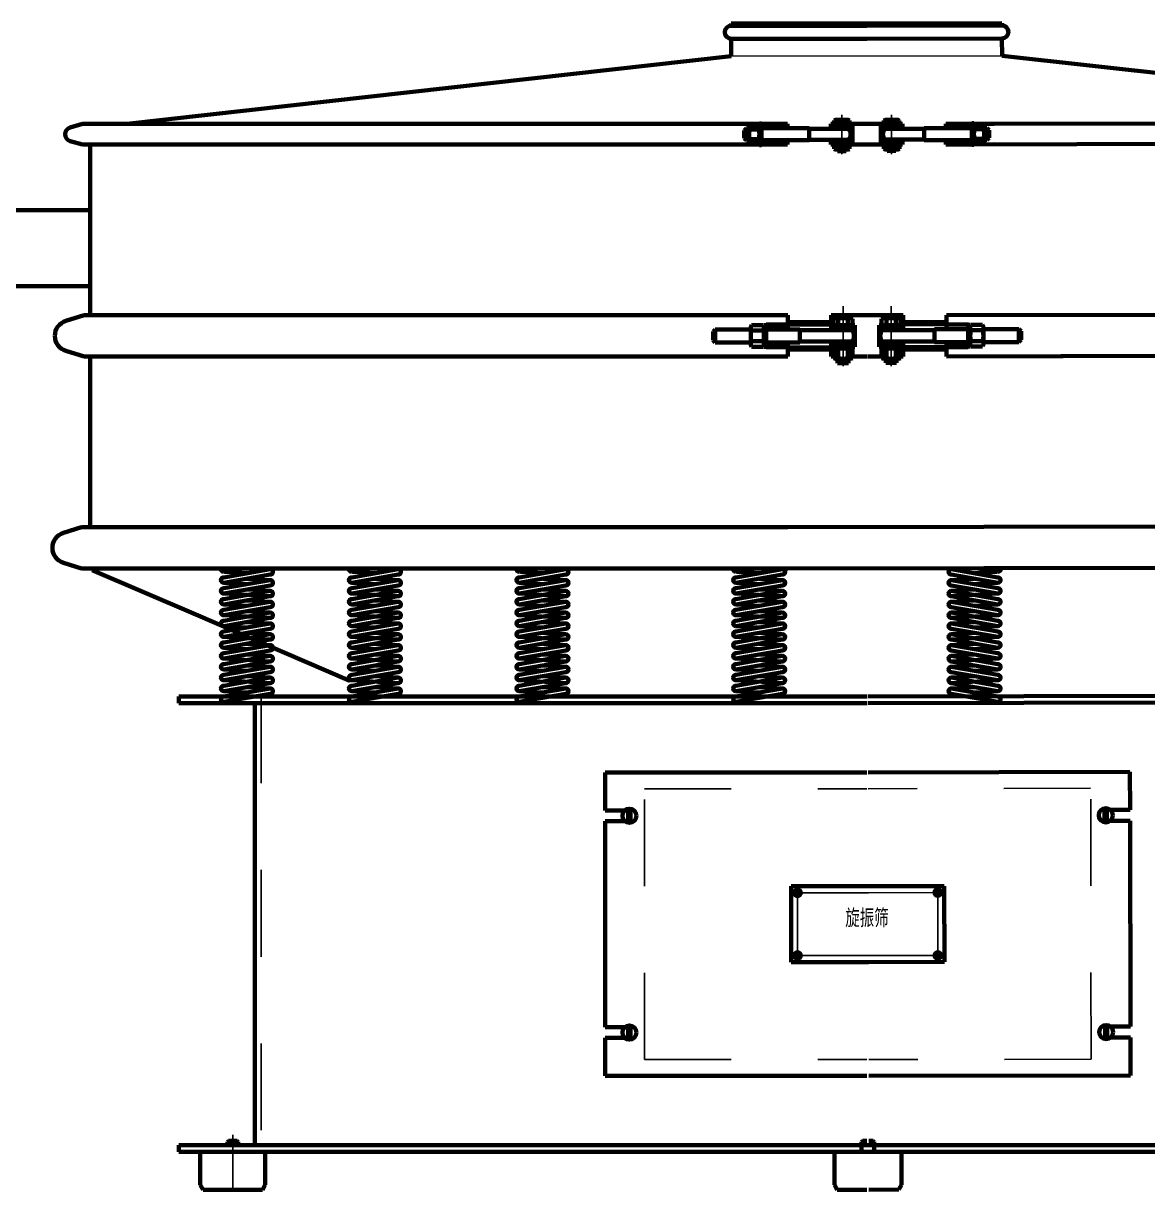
# Model space of a CAD drawing. Header units: millimetres. Extents: x 9671 to 25689, y -17516 to -2951.
# Drawn here: x 23990.62 to 24021.75, y -4271.26 to -4238.98 of the extents above; entities that cross this region are included whole.
import ezdxf

# ---------------------------------------------------------------- set-up
doc = ezdxf.new("R2010")
doc.units = ezdxf.units.MM
doc.linetypes.add('EB_DASH', pattern=[6, 3, -3])
doc.linetypes.add('EB_DASHDOT', pattern=[39, 30, -3, 3, -3])
doc.layers.add('01', color=7, linetype='Continuous')
for name, color, linetype, lineweight in [('CAXA0', 7, 'Continuous', 70), ('CAXA1', 1, 'EB_DASHDOT', 25), ('CAXA2', 6, 'EB_DASH', 25), ('CAXA3', 7, 'Continuous', 25), ('CAXA4', 3, 'Continuous', 25), ('CAXA5', 4, 'Continuous', 25)]:
    doc.layers.add(name, color=color, linetype=linetype, lineweight=lineweight)
doc.styles.add('标准', font='SIMFANG.TTF', dxfattribs={"width": 0.667})

msp = doc.modelspace()

# ---------------------------------------------------------------- linework, layer by layer
at = {"layer": '01', "color": 2}
msp.add_line((24010.22, -4239.885), (24017.717, -4239.878), dxfattribs=at)
at = {"layer": 'CAXA0', "color": 2, "ltscale": 0.8}
for p, q in [((24010.22, -4238.985), (24010.22, -4239.045)), ((24010.22, -4238.985), (24013.97, -4238.985)), ((24010.22, -4239.045), (24013.97, -4239.045)), ((24017.715, -4238.978), (24013.965, -4238.985)), ((24017.715, -4239.038), (24013.966, -4239.045)), ((24017.715, -4238.978), (24017.715, -4239.038)), ((24010.22, -4239.405), (24010.22, -4239.885)), ((24010.22, -4239.405), (24013.97, -4239.405)), ((24017.716, -4239.398), (24013.966, -4239.405)), ((24017.716, -4239.398), (24017.717, -4239.878)), ((23993.495, -4241.764), (24010.22, -4239.885)), ((24034.445, -4241.725), (24017.717, -4239.878)), ((24013.441, -4241.65), (24013.121, -4241.65)), ((24014.5, -4241.649), (24014.819, -4241.648)), ((23992.258, -4241.764), (23991.919, -4241.861)), ((23992.258, -4241.764), (24011.001, -4241.764)), ((24010.445, -4241.764), (24011.001, -4241.764)), ((24010.641, -4241.884), (24010.581, -4241.944)), ((24010.581, -4242.154), (24010.581, -4241.944)), ((24010.641, -4241.884), (24010.641, -4242.214)), ((24010.641, -4241.884), (24011.001, -4241.884)), ((24010.715, -4241.851), (24010.715, -4242.246)), ((24010.981, -4241.785), (24010.734, -4241.785)), ((24010.734, -4241.917), (24010.981, -4241.917)), ((24011.001, -4242.349), (24011.001, -4241.749)), ((24011.001, -4241.749), (24011.061, -4241.749)), ((24011.001, -4241.851), (24011.001, -4242.246)), ((24011.061, -4241.749), (24011.061, -4242.349)), ((24011.061, -4241.764), (24011.781, -4241.764)), ((24011.061, -4241.764), (24011.781, -4241.764)), ((24011.061, -4241.884), (24011.061, -4241.794)), ((24011.061, -4241.794), (24011.781, -4241.794)), ((24011.061, -4241.884), (24012.381, -4241.884)), ((24011.781, -4241.884), (24011.781, -4241.764)), ((24012.381, -4242.214), (24012.381, -4241.884)), ((24012.381, -4241.899), (24013.581, -4241.899)), ((24012.981, -4241.899), (24012.981, -4241.764)), ((24012.981, -4241.764), (24013.068, -4241.764)), ((24012.981, -4241.764), (24013.068, -4241.764)), ((24012.981, -4241.899), (24012.981, -4241.764)), ((24012.981, -4241.764), (24013.068, -4241.764)), ((24012.981, -4241.809), (24013.581, -4241.809)), ((24013.068, -4241.666), (24013.068, -4241.809)), ((24013.494, -4241.809), (24013.068, -4241.809)), ((24013.401, -4241.809), (24013.161, -4241.809)), ((24013.174, -4241.666), (24013.174, -4241.809)), ((24013.174, -4241.764), (24013.387, -4241.764)), ((24013.387, -4241.666), (24013.387, -4241.809)), ((24013.494, -4241.666), (24013.494, -4241.809)), ((24013.494, -4241.764), (24013.863, -4241.764)), ((24013.494, -4241.764), (24013.97, -4241.764)), ((24013.494, -4241.764), (24013.97, -4241.764)), ((24013.581, -4242.289), (24013.581, -4241.809)), ((24014.447, -4241.763), (24013.97, -4241.764)), ((24014.447, -4241.763), (24013.971, -4241.764)), ((24014.447, -4241.763), (24014.078, -4241.763)), ((24014.96, -4241.807), (24014.36, -4241.808)), ((24014.361, -4242.288), (24014.36, -4241.808)), ((24015.56, -4241.896), (24014.36, -4241.898)), ((24014.447, -4241.665), (24014.447, -4241.808)), ((24014.447, -4241.808), (24014.873, -4241.807)), ((24014.54, -4241.808), (24014.78, -4241.807)), ((24014.553, -4241.665), (24014.553, -4241.807)), ((24014.766, -4241.762), (24014.553, -4241.762)), ((24014.766, -4241.664), (24014.766, -4241.807)), ((24014.873, -4241.664), (24014.873, -4241.807)), ((24014.96, -4241.762), (24014.873, -4241.762)), ((24014.96, -4241.762), (24014.873, -4241.762)), ((24014.96, -4241.762), (24014.873, -4241.762)), ((24014.96, -4241.897), (24014.96, -4241.762)), ((24014.96, -4241.897), (24014.96, -4241.762)), ((24016.88, -4241.878), (24015.56, -4241.881)), ((24015.561, -4242.211), (24015.56, -4241.881)), ((24016.88, -4241.758), (24016.16, -4241.759)), ((24016.88, -4241.758), (24016.16, -4241.759)), ((24016.16, -4241.879), (24016.16, -4241.759)), ((24016.88, -4241.788), (24016.16, -4241.789)), ((24016.88, -4241.743), (24016.881, -4242.343)), ((24016.94, -4241.743), (24016.88, -4241.743)), ((24016.88, -4241.878), (24016.88, -4241.788)), ((24035.683, -4241.722), (24016.94, -4241.758)), ((24016.941, -4242.343), (24016.94, -4241.743)), ((24017.496, -4241.757), (24016.94, -4241.758)), ((24016.94, -4241.845), (24016.941, -4242.241)), ((24017.3, -4241.877), (24016.94, -4241.878)), ((24016.96, -4241.779), (24017.206, -4241.779)), ((24017.207, -4241.91), (24016.96, -4241.911)), ((24017.226, -4241.844), (24017.227, -4242.24)), ((24017.3, -4241.877), (24017.36, -4241.937)), ((24017.3, -4241.877), (24017.301, -4242.207)), ((24017.361, -4242.147), (24017.36, -4241.937)), ((23992.258, -4242.334), (23991.919, -4242.236)), ((24010.641, -4242.214), (24010.581, -4242.154)), ((24010.641, -4242.214), (24011.001, -4242.214)), ((24010.734, -4242.181), (24010.981, -4242.181)), ((24011.061, -4242.304), (24011.061, -4242.214)), ((24011.061, -4242.214), (24012.381, -4242.214)), ((24011.061, -4242.304), (24011.781, -4242.304)), ((24011.781, -4242.334), (24011.781, -4242.214)), ((24011.781, -4242.334), (24011.781, -4242.214)), ((24012.381, -4242.199), (24013.581, -4242.199)), ((24012.981, -4242.334), (24012.981, -4242.199)), ((24012.981, -4242.334), (24012.981, -4242.199)), ((24012.981, -4242.289), (24013.581, -4242.289)), ((24013.474, -4242.289), (24013.088, -4242.289)), ((24013.088, -4242.289), (24013.088, -4242.352)), ((24013.264, -4242.289), (24013.267, -4242.297)), ((24013.267, -4242.297), (24013.281, -4242.352)), ((24013.297, -4242.289), (24013.314, -4242.352)), ((24013.474, -4242.289), (24013.474, -4242.352)), ((24015.561, -4242.196), (24014.361, -4242.198)), ((24014.961, -4242.287), (24014.361, -4242.288)), ((24014.468, -4242.288), (24014.854, -4242.287)), ((24014.468, -4242.288), (24014.468, -4242.351)), ((24014.645, -4242.287), (24014.628, -4242.35)), ((24014.675, -4242.295), (24014.66, -4242.35)), ((24014.677, -4242.287), (24014.675, -4242.295)), ((24014.854, -4242.287), (24014.854, -4242.35)), ((24014.961, -4242.332), (24014.961, -4242.197)), ((24014.961, -4242.332), (24014.961, -4242.197)), ((24016.881, -4242.208), (24015.561, -4242.211)), ((24016.161, -4242.329), (24016.161, -4242.209)), ((24016.161, -4242.329), (24016.161, -4242.209)), ((24016.881, -4242.298), (24016.161, -4242.299)), ((24016.881, -4242.298), (24016.881, -4242.208)), ((24017.301, -4242.207), (24016.941, -4242.208)), ((24035.684, -4242.292), (24016.941, -4242.328)), ((24017.207, -4242.174), (24016.96, -4242.175)), ((24017.301, -4242.207), (24017.361, -4242.147)), ((23992.258, -4242.334), (24011.001, -4242.334)), ((23992.466, -4247.061), (23992.466, -4242.334)), ((24010.445, -4242.334), (24011.001, -4242.334)), ((24010.981, -4242.312), (24010.734, -4242.312)), ((24011.061, -4242.349), (24011.001, -4242.349)), ((24011.061, -4242.334), (24011.781, -4242.334)), ((24011.061, -4242.334), (24011.781, -4242.334)), ((24012.981, -4242.334), (24013.088, -4242.334)), ((24012.981, -4242.334), (24013.088, -4242.334)), ((24012.981, -4242.334), (24013.088, -4242.334)), ((24013.066, -4242.366), (24013.066, -4242.457)), ((24013.474, -4242.352), (24013.088, -4242.352)), ((24013.12, -4242.352), (24013.443, -4242.352)), ((24013.12, -4242.472), (24013.443, -4242.472)), ((24013.161, -4242.472), (24013.161, -4242.514)), ((24013.401, -4242.514), (24013.161, -4242.514)), ((24013.174, -4242.457), (24013.174, -4242.366)), ((24013.389, -4242.457), (24013.389, -4242.366)), ((24013.401, -4242.463), (24013.401, -4242.514)), ((24013.474, -4242.334), (24013.97, -4242.334)), ((24013.474, -4242.334), (24013.97, -4242.334)), ((24013.474, -4242.334), (24013.97, -4242.334)), ((24013.497, -4242.366), (24013.497, -4242.457)), ((24014.468, -4242.333), (24013.972, -4242.334)), ((24014.468, -4242.333), (24013.972, -4242.334)), ((24014.468, -4242.333), (24013.972, -4242.334)), ((24014.445, -4242.365), (24014.445, -4242.456)), ((24014.468, -4242.351), (24014.854, -4242.35)), ((24014.822, -4242.35), (24014.499, -4242.351)), ((24014.822, -4242.47), (24014.499, -4242.471)), ((24014.541, -4242.462), (24014.541, -4242.513)), ((24014.541, -4242.513), (24014.781, -4242.512)), ((24014.553, -4242.456), (24014.553, -4242.365)), ((24014.768, -4242.456), (24014.768, -4242.365)), ((24014.781, -4242.47), (24014.781, -4242.512)), ((24014.961, -4242.332), (24014.854, -4242.332)), ((24014.961, -4242.332), (24014.854, -4242.332)), ((24014.961, -4242.332), (24014.854, -4242.332)), ((24014.876, -4242.364), (24014.876, -4242.455)), ((24016.881, -4242.328), (24016.161, -4242.329)), ((24016.881, -4242.328), (24016.161, -4242.329)), ((24016.881, -4242.343), (24016.941, -4242.343)), ((24017.497, -4242.327), (24016.941, -4242.328)), ((24016.961, -4242.307), (24017.207, -4242.306)), ((23982.685, -4244.15), (23992.465, -4244.15)), ((23992.465, -4246.25), (23992.465, -4244.15)), ((23988.085, -4246.25), (23992.465, -4246.25)), ((23992.3, -4247.061), (23991.797, -4247.215)), ((23992.3, -4247.061), (23997.217, -4247.061)), ((23996.504, -4247.061), (24011.786, -4247.061)), ((24011.786, -4247.451), (24011.786, -4247.061)), ((24012.986, -4247.473), (24012.986, -4247.061)), ((24012.986, -4247.061), (24013.976, -4247.061)), ((24012.986, -4247.061), (24013.976, -4247.061)), ((24012.986, -4247.061), (24013.976, -4247.061)), ((24013.514, -4247.139), (24013.118, -4247.139)), ((24014.976, -4247.059), (24013.986, -4247.061)), ((24014.976, -4247.059), (24013.986, -4247.061)), ((24014.976, -4247.059), (24013.986, -4247.061)), ((24014.448, -4247.138), (24014.844, -4247.137)), ((24014.976, -4247.471), (24014.976, -4247.059)), ((24031.457, -4247.027), (24016.176, -4247.057)), ((24016.176, -4247.447), (24016.176, -4247.057)), ((24009.776, -4247.451), (24009.716, -4247.511)), ((24010.761, -4247.451), (24009.776, -4247.451)), ((24009.776, -4247.451), (24009.776, -4247.811)), ((24010.761, -4247.854), (24010.761, -4247.407)), ((24010.782, -4247.333), (24011.105, -4247.333)), ((24011.126, -4247.451), (24011.119, -4247.451)), ((24011.126, -4247.931), (24011.126, -4247.331)), ((24011.126, -4247.331), (24011.186, -4247.331)), ((24011.126, -4247.854), (24011.126, -4247.407)), ((24011.186, -4247.931), (24011.186, -4247.316)), ((24011.786, -4247.316), (24011.186, -4247.316)), ((24011.186, -4247.331), (24011.186, -4247.946)), ((24011.786, -4247.436), (24011.186, -4247.436)), ((24012.116, -4247.451), (24011.186, -4247.451)), ((24012.987, -4247.252), (24011.787, -4247.252)), ((24011.787, -4247.312), (24012.987, -4247.312)), ((24012.116, -4247.451), (24012.116, -4247.811)), ((24013.646, -4247.331), (24012.986, -4247.331)), ((24013.646, -4247.451), (24012.986, -4247.451)), ((24013.052, -4247.159), (24013.052, -4247.331)), ((24013.58, -4247.331), (24013.052, -4247.331)), ((24013.466, -4247.331), (24013.166, -4247.331)), ((24013.166, -4247.451), (24013.166, -4247.473)), ((24013.184, -4247.159), (24013.184, -4247.331)), ((24013.448, -4247.159), (24013.448, -4247.331)), ((24013.466, -4247.451), (24013.466, -4247.473)), ((24013.58, -4247.159), (24013.58, -4247.331)), ((24013.646, -4247.931), (24013.646, -4247.331)), ((24014.316, -4247.33), (24014.976, -4247.329)), ((24014.317, -4247.93), (24014.316, -4247.33)), ((24014.316, -4247.45), (24014.976, -4247.449)), ((24014.382, -4247.158), (24014.382, -4247.33)), ((24014.382, -4247.33), (24014.91, -4247.329)), ((24014.496, -4247.33), (24014.796, -4247.329)), ((24014.496, -4247.45), (24014.496, -4247.472)), ((24014.514, -4247.157), (24014.514, -4247.33)), ((24014.778, -4247.157), (24014.778, -4247.329)), ((24014.796, -4247.449), (24014.796, -4247.472)), ((24014.91, -4247.157), (24014.91, -4247.329)), ((24014.975, -4247.25), (24016.175, -4247.248)), ((24016.175, -4247.308), (24014.975, -4247.31)), ((24015.846, -4247.447), (24016.776, -4247.445)), ((24015.846, -4247.447), (24015.847, -4247.807)), ((24016.176, -4247.312), (24016.776, -4247.31)), ((24016.176, -4247.432), (24016.776, -4247.43)), ((24016.777, -4247.925), (24016.776, -4247.31)), ((24016.776, -4247.325), (24016.777, -4247.94)), ((24016.836, -4247.325), (24016.776, -4247.325)), ((24016.837, -4247.925), (24016.836, -4247.325)), ((24016.837, -4247.849), (24016.836, -4247.402)), ((24016.836, -4247.445), (24016.843, -4247.445)), ((24017.18, -4247.327), (24016.857, -4247.328)), ((24017.202, -4247.848), (24017.201, -4247.401)), ((24017.201, -4247.445), (24018.186, -4247.443)), ((24018.186, -4247.443), (24018.246, -4247.503)), ((24018.186, -4247.443), (24018.187, -4247.803)), ((24009.716, -4247.511), (24009.716, -4247.751)), ((24009.776, -4247.811), (24009.716, -4247.751)), ((24011.105, -4247.482), (24010.782, -4247.482)), ((24011.105, -4247.78), (24010.782, -4247.78)), ((24013.572, -4247.473), (24012.116, -4247.473)), ((24013.572, -4247.788), (24012.116, -4247.788)), ((24012.986, -4248.201), (24012.986, -4247.788)), ((24013.166, -4247.788), (24013.166, -4247.811)), ((24013.466, -4247.788), (24013.466, -4247.811)), ((24014.391, -4247.472), (24015.846, -4247.47)), ((24014.392, -4247.787), (24015.847, -4247.785)), ((24014.497, -4247.787), (24014.497, -4247.81)), ((24014.797, -4247.787), (24014.797, -4247.809)), ((24014.978, -4248.199), (24014.977, -4247.786)), ((24016.857, -4247.476), (24017.181, -4247.476)), ((24016.858, -4247.774), (24017.181, -4247.774)), ((24018.187, -4247.803), (24018.247, -4247.743)), ((24018.246, -4247.503), (24018.247, -4247.743)), ((23992.3, -4248.201), (23991.797, -4248.047)), ((23992.3, -4248.201), (23991.797, -4248.047)), ((24010.761, -4247.811), (24009.776, -4247.811)), ((24010.782, -4247.929), (24011.105, -4247.929)), ((24011.126, -4247.811), (24011.119, -4247.811)), ((24011.186, -4247.931), (24011.126, -4247.931)), ((24011.186, -4247.931), (24011.126, -4247.931)), ((24012.116, -4247.811), (24011.186, -4247.811)), ((24011.786, -4247.826), (24011.186, -4247.826)), ((24011.786, -4247.946), (24011.186, -4247.946)), ((24011.786, -4248.201), (24011.786, -4247.811)), ((24011.787, -4247.949), (24012.987, -4247.949)), ((24011.787, -4248.009), (24012.987, -4248.009)), ((24013.646, -4247.811), (24012.986, -4247.811)), ((24013.646, -4247.931), (24012.986, -4247.931)), ((24013.046, -4247.979), (24013.046, -4247.931)), ((24013.046, -4247.931), (24013.586, -4247.931)), ((24013.586, -4247.979), (24013.046, -4247.979)), ((24013.052, -4247.999), (24013.052, -4248.245)), ((24013.118, -4247.979), (24013.514, -4247.979)), ((24013.166, -4247.979), (24013.166, -4248.381)), ((24013.184, -4248.245), (24013.184, -4247.999)), ((24013.448, -4248.245), (24013.448, -4247.999)), ((24013.466, -4247.979), (24013.466, -4248.381)), ((24013.58, -4247.999), (24013.58, -4248.245)), ((24013.586, -4247.931), (24013.586, -4247.979)), ((24014.317, -4247.81), (24014.977, -4247.809)), ((24014.317, -4247.93), (24014.977, -4247.929)), ((24014.917, -4247.929), (24014.377, -4247.93)), ((24014.377, -4247.93), (24014.377, -4247.978)), ((24014.377, -4247.978), (24014.917, -4247.977)), ((24014.383, -4247.998), (24014.384, -4248.244)), ((24014.845, -4247.977), (24014.449, -4247.978)), ((24014.497, -4247.978), (24014.498, -4248.38)), ((24014.516, -4248.244), (24014.515, -4247.997)), ((24014.78, -4248.244), (24014.779, -4247.997)), ((24014.797, -4247.977), (24014.798, -4248.379)), ((24014.911, -4247.997), (24014.912, -4248.243)), ((24014.917, -4247.977), (24014.917, -4247.929)), ((24016.177, -4247.945), (24014.977, -4247.947)), ((24016.177, -4248.005), (24014.977, -4248.007)), ((24015.847, -4247.807), (24016.777, -4247.805)), ((24016.178, -4248.197), (24016.177, -4247.807)), ((24016.177, -4247.822), (24016.777, -4247.82)), ((24016.177, -4247.942), (24016.777, -4247.94)), ((24016.777, -4247.925), (24016.837, -4247.925)), ((24016.777, -4247.925), (24016.837, -4247.925)), ((24016.837, -4247.805), (24016.844, -4247.805)), ((24017.181, -4247.922), (24016.858, -4247.923)), ((24017.202, -4247.805), (24018.187, -4247.803)), ((23992.3, -4248.201), (24002.883, -4248.201)), ((23992.466, -4252.928), (23992.466, -4248.201)), ((24002.702, -4248.201), (24011.786, -4248.201)), ((24005.449, -4248.201), (24011.786, -4248.201)), ((24005.458, -4248.201), (24011.786, -4248.201)), ((24012.986, -4248.201), (24013.052, -4248.201)), ((24012.986, -4248.201), (24013.052, -4248.201)), ((24012.986, -4248.201), (24013.052, -4248.201)), ((24013.118, -4248.265), (24013.514, -4248.265)), ((24013.466, -4248.381), (24013.166, -4248.381)), ((24013.58, -4248.201), (24013.976, -4248.201)), ((24013.58, -4248.201), (24013.976, -4248.201)), ((24013.58, -4248.201), (24013.976, -4248.201)), ((24014.384, -4248.2), (24013.988, -4248.201)), ((24014.384, -4248.2), (24013.988, -4248.201)), ((24014.384, -4248.2), (24013.988, -4248.201)), ((24014.846, -4248.263), (24014.45, -4248.264)), ((24014.498, -4248.38), (24014.798, -4248.379)), ((24014.978, -4248.199), (24014.912, -4248.199)), ((24014.978, -4248.199), (24014.912, -4248.199)), ((24014.978, -4248.199), (24014.912, -4248.199)), ((24025.262, -4248.179), (24016.178, -4248.197)), ((24022.514, -4248.184), (24016.178, -4248.197)), ((24022.506, -4248.184), (24016.178, -4248.197)), ((23992.233, -4252.928), (23991.73, -4253.082)), ((23992.233, -4252.928), (24011.786, -4252.928)), ((24035.74, -4252.886), (24011.786, -4252.928)), ((23992.233, -4254.068), (23991.73, -4253.914)), ((23992.233, -4254.068), (23991.73, -4253.914)), ((23992.233, -4254.068), (23996.434, -4254.068)), ((23992.526, -4254.068), (23992.526, -4254.112)), ((23992.526, -4254.112), (23995.331, -4255.318)), ((23996.715, -4254.068), (23996.166, -4254.164)), ((23997.456, -4254.089), (23996.166, -4254.314)), ((23997.456, -4254.239), (23996.166, -4254.464)), ((23996.815, -4254.2), (23996.199, -4254.164)), ((23996.434, -4254.068), (24011.786, -4254.068)), ((23997.456, -4254.089), (23997.097, -4254.068)), ((24000.26, -4254.068), (23999.71, -4254.164)), ((24001, -4254.089), (23999.71, -4254.314)), ((24001, -4254.239), (23999.71, -4254.464)), ((24000.359, -4254.2), (23999.743, -4254.164)), ((24001, -4254.089), (24000.642, -4254.068)), ((24004.898, -4254.068), (24004.348, -4254.164)), ((24005.638, -4254.089), (24004.348, -4254.314)), ((24005.638, -4254.239), (24004.348, -4254.464)), ((24004.998, -4254.2), (24004.381, -4254.164)), ((24005.638, -4254.089), (24005.28, -4254.068)), ((24010.898, -4254.068), (24010.348, -4254.164)), ((24011.638, -4254.089), (24010.348, -4254.314)), ((24011.638, -4254.239), (24010.348, -4254.464)), ((24010.998, -4254.2), (24010.381, -4254.164)), ((24011.638, -4254.089), (24011.28, -4254.068)), ((24031.541, -4254.034), (24011.786, -4254.068)), ((24016.313, -4254.089), (24016.671, -4254.068)), ((24016.313, -4254.089), (24017.603, -4254.314)), ((24016.313, -4254.239), (24017.603, -4254.464)), ((24016.954, -4254.2), (24017.57, -4254.164)), ((24017.054, -4254.068), (24017.603, -4254.164)), ((23997.456, -4254.389), (23996.166, -4254.614)), ((23996.808, -4254.501), (23996.166, -4254.464)), ((23997.456, -4254.539), (23996.166, -4254.764)), ((23997.456, -4254.389), (23996.811, -4254.351)), ((24001, -4254.389), (23999.71, -4254.614)), ((24000.353, -4254.501), (23999.71, -4254.464)), ((24001, -4254.539), (23999.71, -4254.764)), ((24001, -4254.389), (24000.355, -4254.351)), ((24005.638, -4254.389), (24004.348, -4254.614)), ((24004.991, -4254.501), (24004.348, -4254.464)), ((24005.638, -4254.539), (24004.348, -4254.764)), ((24005.638, -4254.389), (24004.993, -4254.351)), ((24011.638, -4254.389), (24010.348, -4254.614)), ((24010.991, -4254.501), (24010.348, -4254.464)), ((24011.638, -4254.539), (24010.348, -4254.764)), ((24011.638, -4254.389), (24010.993, -4254.351)), ((24016.313, -4254.389), (24016.958, -4254.351)), ((24016.313, -4254.389), (24017.603, -4254.614)), ((24016.313, -4254.539), (24017.603, -4254.764)), ((24016.96, -4254.501), (24017.603, -4254.464)), ((23997.456, -4254.689), (23996.166, -4254.914)), ((23997.451, -4254.839), (23996.166, -4254.764)), ((23997.456, -4254.839), (23996.166, -4255.064)), ((23997.456, -4254.689), (23996.811, -4254.651)), ((24001, -4254.689), (23999.71, -4254.914)), ((24000.996, -4254.839), (23999.71, -4254.764)), ((24001, -4254.839), (23999.71, -4255.064)), ((24001, -4254.689), (24000.355, -4254.651)), ((24005.638, -4254.689), (24004.348, -4254.914)), ((24005.634, -4254.839), (24004.348, -4254.764)), ((24005.638, -4254.839), (24004.348, -4255.064)), ((24005.638, -4254.689), (24004.993, -4254.651)), ((24011.638, -4254.689), (24010.348, -4254.914)), ((24011.634, -4254.839), (24010.348, -4254.764)), ((24011.638, -4254.839), (24010.348, -4255.064)), ((24011.638, -4254.689), (24010.993, -4254.651)), ((24016.313, -4254.689), (24016.958, -4254.651)), ((24016.313, -4254.689), (24017.603, -4254.914)), ((24016.313, -4254.839), (24017.603, -4255.064)), ((24016.317, -4254.839), (24017.603, -4254.764)), ((23997.456, -4254.989), (23996.166, -4255.214)), ((23996.808, -4255.101), (23996.166, -4255.064)), ((23997.456, -4255.139), (23996.166, -4255.364)), ((23997.456, -4254.989), (23996.811, -4254.951)), ((24001, -4254.989), (23999.71, -4255.214)), ((24000.353, -4255.101), (23999.71, -4255.064)), ((24001, -4255.139), (23999.71, -4255.364)), ((24001, -4254.989), (24000.355, -4254.951)), ((24005.638, -4254.989), (24004.348, -4255.214)), ((24004.991, -4255.101), (24004.348, -4255.064)), ((24005.638, -4255.139), (24004.348, -4255.364)), ((24005.638, -4254.989), (24004.993, -4254.951)), ((24011.638, -4254.989), (24010.348, -4255.214)), ((24010.991, -4255.101), (24010.348, -4255.064)), ((24011.638, -4255.139), (24010.348, -4255.364)), ((24011.638, -4254.989), (24010.993, -4254.951)), ((24016.313, -4254.989), (24016.958, -4254.951)), ((24016.313, -4254.989), (24017.603, -4255.214)), ((24016.313, -4255.139), (24017.603, -4255.364)), ((24016.96, -4255.101), (24017.603, -4255.064)), ((23995.331, -4255.318), (23999.662, -4257.181)), ((23997.456, -4255.289), (23996.166, -4255.514)), ((23997.451, -4255.439), (23996.166, -4255.364)), ((23997.456, -4255.439), (23996.166, -4255.664)), ((23997.456, -4255.289), (23996.811, -4255.251)), ((24001, -4255.289), (23999.71, -4255.514)), ((24000.996, -4255.439), (23999.71, -4255.364)), ((24001, -4255.439), (23999.71, -4255.664)), ((24001, -4255.289), (24000.355, -4255.251)), ((24005.638, -4255.289), (24004.348, -4255.514)), ((24005.634, -4255.439), (24004.348, -4255.364)), ((24005.638, -4255.439), (24004.348, -4255.664)), ((24005.638, -4255.289), (24004.993, -4255.251)), ((24011.638, -4255.289), (24010.348, -4255.514)), ((24011.634, -4255.439), (24010.348, -4255.364)), ((24011.638, -4255.439), (24010.348, -4255.664)), ((24011.638, -4255.289), (24010.993, -4255.251)), ((24016.313, -4255.289), (24016.958, -4255.251)), ((24016.313, -4255.289), (24017.603, -4255.514)), ((24016.313, -4255.439), (24017.603, -4255.664)), ((24016.317, -4255.439), (24017.603, -4255.364)), ((23997.456, -4255.589), (23996.166, -4255.814)), ((23996.808, -4255.701), (23996.166, -4255.664)), ((23997.456, -4255.739), (23996.166, -4255.964)), ((23997.456, -4255.589), (23996.811, -4255.551)), ((23997.456, -4255.889), (23996.811, -4255.851)), ((24001, -4255.589), (23999.71, -4255.814)), ((24000.353, -4255.701), (23999.71, -4255.664)), ((24001, -4255.739), (23999.71, -4255.964)), ((24001, -4255.589), (24000.355, -4255.551)), ((24001, -4255.889), (24000.355, -4255.851)), ((24005.638, -4255.589), (24004.348, -4255.814)), ((24004.991, -4255.701), (24004.348, -4255.664)), ((24005.638, -4255.739), (24004.348, -4255.964)), ((24005.638, -4255.589), (24004.993, -4255.551)), ((24005.638, -4255.889), (24004.993, -4255.851)), ((24011.638, -4255.589), (24010.348, -4255.814)), ((24010.991, -4255.701), (24010.348, -4255.664)), ((24011.638, -4255.739), (24010.348, -4255.964)), ((24011.638, -4255.589), (24010.993, -4255.551)), ((24011.638, -4255.889), (24010.993, -4255.851)), ((24016.313, -4255.589), (24016.958, -4255.551)), ((24016.313, -4255.589), (24017.603, -4255.814)), ((24016.313, -4255.739), (24017.603, -4255.964)), ((24016.313, -4255.889), (24016.958, -4255.851)), ((24016.96, -4255.701), (24017.603, -4255.664)), ((23997.456, -4255.889), (23996.166, -4256.114)), ((23997.451, -4256.039), (23996.166, -4255.964)), ((23997.456, -4256.039), (23996.166, -4256.264)), ((23997.456, -4256.189), (23996.811, -4256.151)), ((24001, -4255.889), (23999.71, -4256.114)), ((24000.996, -4256.039), (23999.71, -4255.964)), ((24001, -4256.039), (23999.71, -4256.264)), ((24001, -4256.189), (24000.355, -4256.151)), ((24005.638, -4255.889), (24004.348, -4256.114)), ((24005.634, -4256.039), (24004.348, -4255.964)), ((24005.638, -4256.039), (24004.348, -4256.264)), ((24005.638, -4256.189), (24004.993, -4256.151)), ((24011.638, -4255.889), (24010.348, -4256.114)), ((24011.634, -4256.039), (24010.348, -4255.964)), ((24011.638, -4256.039), (24010.348, -4256.264)), ((24011.638, -4256.189), (24010.993, -4256.151)), ((24016.313, -4255.889), (24017.603, -4256.114)), ((24016.313, -4256.039), (24017.603, -4256.264)), ((24016.313, -4256.189), (24016.958, -4256.151)), ((24016.317, -4256.039), (24017.603, -4255.964)), ((23997.456, -4256.189), (23996.166, -4256.414)), ((23996.808, -4256.301), (23996.166, -4256.264)), ((23997.456, -4256.339), (23996.166, -4256.564)), ((23997.456, -4256.489), (23996.166, -4256.714)), ((23997.456, -4256.489), (23996.811, -4256.451)), ((24001, -4256.189), (23999.71, -4256.414)), ((24000.353, -4256.301), (23999.71, -4256.264)), ((24001, -4256.339), (23999.71, -4256.564)), ((24001, -4256.489), (23999.71, -4256.714)), ((24001, -4256.489), (24000.355, -4256.451)), ((24005.638, -4256.189), (24004.348, -4256.414)), ((24004.991, -4256.301), (24004.348, -4256.264)), ((24005.638, -4256.339), (24004.348, -4256.564)), ((24005.638, -4256.489), (24004.348, -4256.714)), ((24005.638, -4256.489), (24004.993, -4256.451)), ((24011.638, -4256.189), (24010.348, -4256.414)), ((24010.991, -4256.301), (24010.348, -4256.264)), ((24011.638, -4256.339), (24010.348, -4256.564)), ((24011.638, -4256.489), (24010.348, -4256.714)), ((24011.638, -4256.489), (24010.993, -4256.451)), ((24016.313, -4256.189), (24017.603, -4256.414)), ((24016.313, -4256.339), (24017.603, -4256.564)), ((24016.313, -4256.489), (24016.958, -4256.451)), ((24016.313, -4256.489), (24017.603, -4256.714)), ((24016.96, -4256.301), (24017.603, -4256.264)), ((23997.451, -4256.639), (23996.166, -4256.564)), ((23997.456, -4256.639), (23996.166, -4256.864)), ((23997.456, -4256.789), (23996.166, -4257.014)), ((23997.456, -4256.789), (23996.811, -4256.751)), ((24000.996, -4256.639), (23999.71, -4256.564)), ((24001, -4256.639), (23999.71, -4256.864)), ((24001, -4256.789), (23999.71, -4257.014)), ((24001, -4256.789), (24000.355, -4256.751)), ((24005.634, -4256.639), (24004.348, -4256.564)), ((24005.638, -4256.639), (24004.348, -4256.864)), ((24005.638, -4256.789), (24004.348, -4257.014)), ((24005.638, -4256.789), (24004.993, -4256.751)), ((24011.634, -4256.639), (24010.348, -4256.564)), ((24011.638, -4256.639), (24010.348, -4256.864)), ((24011.638, -4256.789), (24010.348, -4257.014)), ((24011.638, -4256.789), (24010.993, -4256.751)), ((24016.313, -4256.639), (24017.603, -4256.864)), ((24016.313, -4256.789), (24016.958, -4256.751)), ((24016.313, -4256.789), (24017.603, -4257.014)), ((24016.317, -4256.639), (24017.603, -4256.564)), ((23996.808, -4256.901), (23996.166, -4256.864)), ((23997.456, -4256.939), (23996.166, -4257.164)), ((23997.456, -4257.089), (23996.166, -4257.314)), ((23997.456, -4257.089), (23996.811, -4257.051)), ((24000.353, -4256.901), (23999.71, -4256.864)), ((24001, -4256.939), (23999.71, -4257.164)), ((24001, -4257.089), (23999.71, -4257.314)), ((24001, -4257.089), (24000.355, -4257.051)), ((24004.991, -4256.901), (24004.348, -4256.864)), ((24005.638, -4256.939), (24004.348, -4257.164)), ((24005.638, -4257.089), (24004.348, -4257.314)), ((24005.638, -4257.089), (24004.993, -4257.051)), ((24010.991, -4256.901), (24010.348, -4256.864)), ((24011.638, -4256.939), (24010.348, -4257.164)), ((24011.638, -4257.089), (24010.348, -4257.314)), ((24011.638, -4257.089), (24010.993, -4257.051)), ((24016.313, -4256.939), (24017.603, -4257.164)), ((24016.313, -4257.089), (24016.958, -4257.051)), ((24016.313, -4257.089), (24017.603, -4257.314)), ((24016.96, -4256.901), (24017.603, -4256.864)), ((23997.451, -4257.239), (23996.166, -4257.164)), ((23997.456, -4257.239), (23996.166, -4257.464)), ((23997.456, -4257.389), (23996.166, -4257.614)), ((23996.808, -4257.501), (23996.166, -4257.464)), ((23997.456, -4257.389), (23996.811, -4257.351)), ((24000.996, -4257.239), (23999.71, -4257.164)), ((24001, -4257.239), (23999.71, -4257.464)), ((24001, -4257.389), (23999.71, -4257.614)), ((24000.353, -4257.501), (23999.71, -4257.464)), ((24001, -4257.389), (24000.355, -4257.351)), ((24005.634, -4257.239), (24004.348, -4257.164)), ((24005.638, -4257.239), (24004.348, -4257.464)), ((24005.638, -4257.389), (24004.348, -4257.614)), ((24004.991, -4257.501), (24004.348, -4257.464)), ((24005.638, -4257.389), (24004.993, -4257.351)), ((24011.634, -4257.239), (24010.348, -4257.164)), ((24011.638, -4257.239), (24010.348, -4257.464)), ((24011.638, -4257.389), (24010.348, -4257.614)), ((24010.991, -4257.501), (24010.348, -4257.464)), ((24011.638, -4257.389), (24010.993, -4257.351)), ((24016.313, -4257.239), (24017.603, -4257.464)), ((24016.313, -4257.389), (24016.958, -4257.351)), ((24016.313, -4257.389), (24017.603, -4257.614)), ((24016.317, -4257.239), (24017.603, -4257.164)), ((24016.96, -4257.501), (24017.603, -4257.464)), ((23994.926, -4257.614), (23994.926, -4257.794)), ((23994.926, -4257.614), (24013.976, -4257.614)), ((23994.926, -4257.794), (24013.976, -4257.794)), ((23997.456, -4257.539), (23996.166, -4257.764)), ((23997.026, -4257.614), (24013.976, -4257.614)), ((23997.026, -4257.794), (23997.026, -4270.034)), ((24001, -4257.539), (23999.71, -4257.764)), ((24005.638, -4257.539), (24004.348, -4257.764)), ((24011.638, -4257.539), (24010.348, -4257.764)), ((24033.056, -4257.577), (24014.005, -4257.614)), ((24030.956, -4257.581), (24014.005, -4257.614)), ((24033.057, -4257.757), (24014.006, -4257.794)), ((24016.313, -4257.539), (24017.603, -4257.764)), ((24006.727, -4259.714), (24013.976, -4259.714)), ((24006.727, -4260.764), (24006.727, -4259.714)), ((24021.259, -4259.7), (24014.01, -4259.714)), ((24021.261, -4260.75), (24021.259, -4259.7)), ((24006.727, -4260.764), (24007.274, -4260.764)), ((24007.369, -4261.106), (24007.369, -4260.721)), ((24007.429, -4261.106), (24007.429, -4260.721)), ((24020.559, -4261.094), (24020.559, -4260.709)), ((24020.619, -4261.094), (24020.619, -4260.708)), ((24021.261, -4260.75), (24020.713, -4260.751)), ((24006.727, -4261.064), (24007.274, -4261.064)), ((24006.727, -4266.764), (24006.727, -4261.064)), ((24021.261, -4261.05), (24020.714, -4261.051)), ((24021.272, -4266.75), (24021.261, -4261.05)), ((24011.876, -4262.864), (24011.876, -4264.964)), ((24011.876, -4262.864), (24014.016, -4262.864)), ((24016.116, -4262.86), (24014.016, -4262.864)), ((24016.116, -4262.86), (24016.12, -4264.96)), ((24011.876, -4264.964), (24014.02, -4264.964)), ((24016.12, -4264.96), (24014.02, -4264.964)), ((24006.727, -4266.764), (24007.274, -4266.764)), ((24007.369, -4267.106), (24007.369, -4266.721)), ((24007.429, -4267.106), (24007.429, -4266.721)), ((24020.571, -4267.094), (24020.57, -4266.709)), ((24020.631, -4267.094), (24020.63, -4266.708)), ((24021.272, -4266.75), (24020.725, -4266.751)), ((24006.727, -4268.114), (24006.727, -4267.064)), ((24006.727, -4267.064), (24007.274, -4267.064)), ((24021.273, -4267.05), (24020.725, -4267.051)), ((24021.275, -4268.1), (24021.273, -4267.05)), ((24006.727, -4268.114), (24013.976, -4268.114)), ((24021.275, -4268.1), (24014.026, -4268.114)), ((23994.926, -4270.034), (23994.926, -4270.214)), ((23994.926, -4270.034), (24033.08, -4270.034)), ((23996.268, -4269.944), (23996.298, -4269.914)), ((23996.568, -4269.944), (23996.268, -4269.944)), ((23996.268, -4270.034), (23996.268, -4269.944)), ((23996.298, -4269.914), (23996.538, -4269.914)), ((23996.568, -4269.944), (23996.538, -4269.914)), ((23996.568, -4270.034), (23996.568, -4269.944)), ((24013.826, -4269.944), (24013.856, -4269.914)), ((24013.826, -4270.214), (24013.826, -4269.944)), ((24013.976, -4269.944), (24013.826, -4269.944)), ((24013.856, -4269.914), (24013.976, -4269.914)), ((24014.15, -4269.913), (24014.03, -4269.914)), ((24014.03, -4269.944), (24014.18, -4269.943)), ((24014.18, -4269.943), (24014.15, -4269.913)), ((24014.18, -4270.213), (24014.18, -4269.943)), ((23994.926, -4270.214), (24033.08, -4270.214)), ((23995.518, -4270.214), (23995.518, -4271.134)), ((23995.518, -4270.214), (23996.568, -4270.214)), ((23995.826, -4270.214), (23997.026, -4270.214)), ((23996.568, -4270.214), (23997.318, -4270.214)), ((23997.026, -4270.214), (24030.926, -4270.214)), ((23997.318, -4270.214), (23997.318, -4271.134)), ((24013.076, -4270.214), (24013.076, -4271.134)), ((24013.076, -4270.214), (24013.976, -4270.214)), ((24013.383, -4270.214), (24014.583, -4270.214)), ((24014.623, -4270.213), (24013.423, -4270.215)), ((24014.93, -4270.212), (24014.03, -4270.214)), ((24014.93, -4270.212), (24014.932, -4271.132)), ((23995.518, -4271.134), (23995.593, -4271.264)), ((23995.593, -4271.264), (23997.243, -4271.264)), ((23997.318, -4271.134), (23997.243, -4271.264)), ((24013.076, -4271.134), (24013.151, -4271.264)), ((24013.151, -4271.264), (24013.976, -4271.264)), ((24014.857, -4271.262), (24014.032, -4271.264)), ((24014.932, -4271.132), (24014.857, -4271.262))]:
    msp.add_line(p, q, dxfattribs=at)
at = {"layer": 'CAXA0', "color": 2, "linetype": 'EB_DASHDOT', "lineweight": 25, "ltscale": 0.8}
for p, q in [((24013.281, -4242.374), (24013.281, -4241.725)), ((24014.661, -4242.372), (24014.66, -4241.724)), ((24012.056, -4262.864), (24012.056, -4264.964)), ((24015.936, -4262.86), (24015.94, -4264.96)), ((24011.876, -4263.044), (24014.017, -4263.044)), ((24016.117, -4263.04), (24014.017, -4263.044)), ((24011.876, -4264.784), (24014.02, -4264.784)), ((24016.12, -4264.78), (24014.02, -4264.784)), ((23996.418, -4269.743), (23996.418, -4270.261)), ((23996.418, -4269.743), (23996.418, -4270.261))]:
    msp.add_line(p, q, dxfattribs=at)
at = {"layer": 'CAXA0', "color": 2, "ltscale": 0.8}
for centre, radius in [((24020.589, -4260.901), 0.195), ((24007.399, -4260.914), 0.195), ((24012.056, -4263.044), 0.09), ((24015.937, -4263.04), 0.09), ((24012.056, -4264.784), 0.09), ((24015.94, -4264.78), 0.09), ((24007.399, -4266.914), 0.195), ((24020.601, -4266.901), 0.195)]:
    msp.add_circle(centre, radius, dxfattribs=at)
for centre, radius, start, end in [((24010.22, -4239.225), 0.18, 90, 270), ((24017.716, -4239.218), 0.18, 270.1093, 90.1093), ((24013.121, -4241.746), 0.096, 56.3278, 123.6722), ((24013.281, -4242.01), 0.36, 72.7925, 107.2075), ((24013.441, -4241.746), 0.096, 56.3278, 123.6722), ((24014.5, -4241.745), 0.096, 56.4371, 123.7816), ((24014.66, -4242.008), 0.36, 72.9018, 107.3168), ((24014.82, -4241.744), 0.096, 56.4371, 123.7816), ((23991.973, -4242.049), 0.195, 106.0655, 253.9345), ((24010.834, -4241.851), 0.12, 146.6276, 213.3724), ((24011.165, -4242.049), 0.45, 162.9524, 197.0476), ((24010.881, -4241.851), 0.12, 326.6276, 33.3724), ((24010.551, -4242.049), 0.45, 342.9524, 17.0476), ((24013.281, -4242.049), 0.24, 321.3178, 38.6822), ((24014.66, -4242.047), 0.24, 141.4271, 218.7915), ((24017.06, -4241.845), 0.12, 146.7369, 213.4817), ((24017.39, -4242.042), 0.45, 163.0617, 197.157), ((24017.106, -4241.845), 0.12, 326.7369, 33.4817), ((24016.777, -4242.043), 0.45, 343.0617, 17.157), ((24010.834, -4242.246), 0.12, 146.6276, 213.3724), ((24010.881, -4242.246), 0.12, 326.6276, 33.3724), ((24017.061, -4242.241), 0.12, 146.7369, 213.4817), ((24017.107, -4242.24), 0.12, 326.7369, 33.4817), ((24013.12, -4242.459), 0.108, 60, 120), ((24013.12, -4242.364), 0.108, 240, 300), ((24013.281, -4242.761), 0.41, 74.7385, 105.2615), ((24013.281, -4242.062), 0.41, 254.7385, 285.2615), ((24013.443, -4242.459), 0.108, 60, 120), ((24013.443, -4242.364), 0.108, 240, 300), ((24014.499, -4242.458), 0.108, 60.1093, 120.1093), ((24014.499, -4242.363), 0.108, 240.1093, 300.1093), ((24014.661, -4242.76), 0.41, 74.8478, 105.3708), ((24014.66, -4242.061), 0.41, 254.8478, 285.3708), ((24014.822, -4242.458), 0.108, 60.1093, 120.1093), ((24014.822, -4242.362), 0.108, 240.1093, 300.1093), ((24013.118, -4247.259), 0.12, 56.6276, 123.3724), ((24013.316, -4247.589), 0.45, 72.9524, 107.0476), ((24013.514, -4247.259), 0.12, 56.6276, 123.3724), ((24014.448, -4247.258), 0.12, 56.7369, 123.4817), ((24014.647, -4247.587), 0.45, 73.0617, 107.157), ((24014.844, -4247.257), 0.12, 56.7369, 123.4817), ((23991.925, -4247.631), 0.435, 107.0496, 180), ((24010.904, -4247.407), 0.143, 148.5942, 211.4058), ((24010.983, -4247.407), 0.143, 328.5942, 31.4058), ((24016.979, -4247.402), 0.143, 148.7035, 211.5152), ((24017.058, -4247.402), 0.143, 328.7035, 31.5152), ((23991.925, -4247.631), 0.435, 180, 252.9505), ((23991.925, -4247.631), 0.435, 180, 252.9505), ((24011.301, -4247.631), 0.54, 163.9966, 196.0034), ((24010.904, -4247.854), 0.143, 148.5942, 211.4058), ((24010.586, -4247.631), 0.54, 343.9966, 16.0034), ((24010.983, -4247.854), 0.143, 328.5942, 31.4058), ((24013.316, -4247.631), 0.3, 328.3318, 31.6682), ((24014.647, -4247.629), 0.3, 148.4411, 211.7776), ((24017.377, -4247.624), 0.54, 164.1059, 196.1127), ((24016.98, -4247.848), 0.143, 148.7035, 211.5152), ((24016.662, -4247.626), 0.54, 344.1059, 16.1127), ((24017.059, -4247.848), 0.143, 328.7035, 31.5152), ((24013.118, -4248.099), 0.12, 56.6276, 123.3724), ((24013.316, -4248.429), 0.45, 72.9524, 107.0476), ((24013.514, -4248.099), 0.12, 56.6276, 123.3724), ((24014.45, -4248.098), 0.12, 56.7369, 123.4817), ((24014.648, -4248.427), 0.45, 73.0617, 107.157), ((24014.845, -4248.097), 0.12, 56.7369, 123.4817), ((24013.118, -4248.145), 0.12, 236.6276, 303.3724), ((24013.316, -4247.815), 0.45, 252.9524, 287.0476), ((24013.514, -4248.145), 0.12, 236.6276, 303.3724), ((24014.45, -4248.144), 0.12, 236.7369, 303.4817), ((24014.647, -4247.814), 0.45, 253.0617, 287.157), ((24014.846, -4248.143), 0.12, 236.7369, 303.4817), ((23991.858, -4253.498), 0.435, 107.0496, 180), ((23991.858, -4253.498), 0.435, 180, 252.9504), ((23991.858, -4253.498), 0.435, 180, 252.9505), ((23996.166, -4254.089), 0.075, 163.8797, 270), ((23997.456, -4254.014), 0.075, 270, 284.6395), ((23997.456, -4254.164), 0.075, 270, 90), ((23999.71, -4254.089), 0.075, 163.8797, 270), ((24001, -4254.014), 0.075, 270, 284.6395), ((24001, -4254.164), 0.075, 270, 90), ((24004.348, -4254.089), 0.075, 163.8797, 270), ((24005.638, -4254.014), 0.075, 270, 284.6395), ((24005.638, -4254.164), 0.075, 270, 90), ((24010.348, -4254.089), 0.075, 163.8797, 270), ((24011.638, -4254.014), 0.075, 270, 284.6395), ((24011.638, -4254.164), 0.075, 270, 90), ((24016.313, -4254.164), 0.075, 90, 270), ((24016.313, -4254.014), 0.075, 255.3605, 270), ((24017.603, -4254.089), 0.075, 270, 16.1203), ((23996.166, -4254.389), 0.075, 90, 270), ((23997.456, -4254.464), 0.075, 270, 90), ((23999.71, -4254.389), 0.075, 90, 270), ((24001, -4254.464), 0.075, 270, 90), ((24004.348, -4254.389), 0.075, 90, 270), ((24005.638, -4254.464), 0.075, 270, 90), ((24010.348, -4254.389), 0.075, 90, 270), ((24011.638, -4254.464), 0.075, 270, 90), ((24016.313, -4254.464), 0.075, 90, 270), ((24017.603, -4254.389), 0.075, 270, 90), ((23996.166, -4254.689), 0.075, 90, 270), ((23997.456, -4254.764), 0.075, 270, 90), ((23999.71, -4254.689), 0.075, 90, 270), ((24001, -4254.764), 0.075, 270, 90), ((24004.348, -4254.689), 0.075, 90, 270), ((24005.638, -4254.764), 0.075, 270, 90), ((24010.348, -4254.689), 0.075, 90, 270), ((24011.638, -4254.764), 0.075, 270, 90), ((24016.313, -4254.764), 0.075, 90, 270), ((24017.603, -4254.689), 0.075, 270, 90), ((23996.166, -4254.989), 0.075, 90, 270), ((23996.166, -4255.289), 0.075, 90, 270), ((23997.456, -4255.064), 0.075, 270, 90), ((23999.71, -4254.989), 0.075, 90, 270), ((23999.71, -4255.289), 0.075, 90, 270), ((24001, -4255.064), 0.075, 270, 90), ((24004.348, -4254.989), 0.075, 90, 270), ((24004.348, -4255.289), 0.075, 90, 270), ((24005.638, -4255.064), 0.075, 270, 90), ((24010.348, -4254.989), 0.075, 90, 270), ((24010.348, -4255.289), 0.075, 90, 270), ((24011.638, -4255.064), 0.075, 270, 90), ((24016.313, -4255.064), 0.075, 90, 270), ((24017.603, -4254.989), 0.075, 270, 90), ((24017.603, -4255.289), 0.075, 270, 90), ((23996.166, -4255.589), 0.075, 90, 270), ((23997.456, -4255.364), 0.075, 270, 90), ((23999.71, -4255.589), 0.075, 90, 270), ((24001, -4255.364), 0.075, 270, 90), ((24004.348, -4255.589), 0.075, 90, 270), ((24005.638, -4255.364), 0.075, 270, 90), ((24010.348, -4255.589), 0.075, 90, 270), ((24011.638, -4255.364), 0.075, 270, 90), ((24016.313, -4255.364), 0.075, 90, 270), ((24017.603, -4255.589), 0.075, 270, 90), ((23996.166, -4255.889), 0.075, 90, 270), ((23997.456, -4255.664), 0.075, 270, 90), ((23999.71, -4255.889), 0.075, 90, 270), ((24001, -4255.664), 0.075, 270, 90), ((24004.348, -4255.889), 0.075, 90, 270), ((24005.638, -4255.664), 0.075, 270, 90), ((24010.348, -4255.889), 0.075, 90, 270), ((24011.638, -4255.664), 0.075, 270, 90), ((24016.313, -4255.664), 0.075, 90, 270), ((24017.603, -4255.889), 0.075, 270, 90), ((23996.166, -4256.189), 0.075, 90, 270), ((23997.456, -4255.964), 0.075, 270, 90), ((23999.71, -4256.189), 0.075, 90, 270), ((24001, -4255.964), 0.075, 270, 90), ((24004.348, -4256.189), 0.075, 90, 270), ((24005.638, -4255.964), 0.075, 270, 90), ((24010.348, -4256.189), 0.075, 90, 270), ((24011.638, -4255.964), 0.075, 270, 90), ((24016.313, -4255.964), 0.075, 90, 270), ((24017.603, -4256.189), 0.075, 270, 90), ((23996.166, -4256.489), 0.075, 90, 270), ((23997.456, -4256.264), 0.075, 270, 90), ((23997.456, -4256.564), 0.075, 270, 90), ((23999.71, -4256.489), 0.075, 90, 270), ((24001, -4256.264), 0.075, 270, 90), ((24001, -4256.564), 0.075, 270, 90), ((24004.348, -4256.489), 0.075, 90, 270), ((24005.638, -4256.264), 0.075, 270, 90), ((24005.638, -4256.564), 0.075, 270, 90), ((24010.348, -4256.489), 0.075, 90, 270), ((24011.638, -4256.264), 0.075, 270, 90), ((24011.638, -4256.564), 0.075, 270, 90), ((24016.313, -4256.264), 0.075, 90, 270), ((24016.313, -4256.564), 0.075, 90, 270), ((24017.603, -4256.489), 0.075, 270, 90), ((23996.166, -4256.789), 0.075, 90, 270), ((23997.456, -4256.864), 0.075, 270, 90), ((23999.71, -4256.789), 0.075, 90, 270), ((24001, -4256.864), 0.075, 270, 90), ((24004.348, -4256.789), 0.075, 90, 270), ((24005.638, -4256.864), 0.075, 270, 90), ((24010.348, -4256.789), 0.075, 90, 270), ((24011.638, -4256.864), 0.075, 270, 90), ((24016.313, -4256.864), 0.075, 90, 270), ((24017.603, -4256.789), 0.075, 270, 90), ((23996.166, -4257.089), 0.075, 90, 270), ((23997.456, -4257.164), 0.075, 270, 90), ((23999.71, -4257.089), 0.075, 90, 270), ((24001, -4257.164), 0.075, 270, 90), ((24004.348, -4257.089), 0.075, 90, 270), ((24005.638, -4257.164), 0.075, 270, 90), ((24010.348, -4257.089), 0.075, 90, 270), ((24011.638, -4257.164), 0.075, 270, 90), ((24016.313, -4257.164), 0.075, 90, 270), ((24017.603, -4257.089), 0.075, 270, 90), ((23996.166, -4257.389), 0.075, 90, 270), ((23997.456, -4257.464), 0.075, 270, 90), ((23999.71, -4257.389), 0.075, 90, 270), ((24001, -4257.464), 0.075, 270, 90), ((24004.348, -4257.389), 0.075, 90, 270), ((24005.638, -4257.464), 0.075, 270, 90), ((24010.348, -4257.389), 0.075, 90, 270), ((24011.638, -4257.464), 0.075, 270, 90), ((24016.313, -4257.464), 0.075, 90, 270), ((24017.603, -4257.389), 0.075, 270, 90), ((23996.166, -4257.689), 0.075, 90, 270), ((23999.71, -4257.689), 0.075, 90, 270), ((24004.348, -4257.689), 0.075, 90, 270), ((24010.348, -4257.689), 0.075, 90, 270), ((24017.603, -4257.689), 0.075, 270, 90)]:
    msp.add_arc(centre, radius, start, end, dxfattribs=at)
at = {"layer": 'CAXA1', "color": 2, "linetype": 'EB_DASHDOT', "lineweight": 25, "ltscale": 0.8}
for p, q in [((24013.281, -4241.515), (24013.281, -4242.604)), ((24014.659, -4241.513), (24014.661, -4242.602)), ((24013.281, -4242.199), (24013.281, -4242.442)), ((24013.281, -4242.262), (24013.281, -4242.562)), ((24014.66, -4242.26), (24014.661, -4242.56)), ((24014.661, -4242.197), (24014.661, -4242.44)), ((24013.316, -4248.005), (24013.316, -4246.805)), ((24014.647, -4248.004), (24014.645, -4246.804)), ((24013.316, -4247.049), (24013.316, -4248.471)), ((24014.646, -4247.047), (24014.648, -4248.469)), ((24013.316, -4247.27), (24013.316, -4248.021)), ((24014.646, -4247.269), (24014.647, -4248.019)), ((24013.316, -4247.841), (24013.316, -4248.069)), ((24013.316, -4247.889), (24013.316, -4248.355)), ((24014.647, -4247.839), (24014.647, -4248.067)), ((24014.647, -4247.887), (24014.648, -4248.354)), ((23996.418, -4270.754), (23996.418, -4269.815)), ((23996.418, -4270.124), (23996.418, -4271.204)), ((23996.418, -4270.124), (23996.418, -4271.204)), ((23996.418, -4270.124), (23996.418, -4271.204))]:
    msp.add_line(p, q, dxfattribs=at)
at = {"layer": 'CAXA2', "color": 2, "linetype": 'EB_DASH', "lineweight": 25, "ltscale": 0.8}
for p, q in [((23997.206, -4257.614), (23997.206, -4270.214)), ((24007.816, -4267.664), (24007.816, -4260.164)), ((24007.816, -4260.164), (24013.976, -4260.164)), ((24020.171, -4260.152), (24014.01, -4260.164)), ((24020.185, -4267.652), (24020.171, -4260.152)), ((24007.816, -4267.664), (24013.976, -4267.664)), ((24020.185, -4267.652), (24014.025, -4267.664))]:
    msp.add_line(p, q, dxfattribs=at)
at = {"layer": 'CAXA3', "color": 2, "linetype": 'Continuous', "lineweight": 25, "ltscale": 0.8}
for p, q in [((24010.641, -4241.899), (24011.001, -4241.899)), ((24011.061, -4241.899), (24012.381, -4241.899)), ((24016.88, -4241.893), (24015.56, -4241.896)), ((24017.3, -4241.892), (24016.94, -4241.893)), ((24010.641, -4242.199), (24011.001, -4242.199)), ((24011.061, -4242.199), (24012.381, -4242.199)), ((24016.881, -4242.193), (24015.561, -4242.196)), ((24017.301, -4242.192), (24016.941, -4242.193)), ((24010.761, -4247.481), (24009.776, -4247.481)), ((24010.761, -4247.781), (24009.776, -4247.781)), ((24012.116, -4247.481), (24011.186, -4247.481)), ((24012.116, -4247.781), (24011.186, -4247.781)), ((24015.846, -4247.477), (24016.776, -4247.475)), ((24015.847, -4247.777), (24016.777, -4247.775)), ((24017.201, -4247.475), (24018.186, -4247.473)), ((24017.202, -4247.775), (24018.187, -4247.773))]:
    msp.add_line(p, q, dxfattribs=at)
at = {"layer": 'CAXA3', "color": 2, "ltscale": 0.8}
for p, q in [((24013.179, -4242.472), (24013.179, -4242.514)), ((24014.763, -4242.47), (24014.763, -4242.512)), ((24013.174, -4247.451), (24013.176, -4247.473)), ((24013.456, -4247.473), (24013.459, -4247.451)), ((24014.506, -4247.472), (24014.504, -4247.45)), ((24014.789, -4247.449), (24014.787, -4247.472)), ((24013.189, -4247.788), (24013.189, -4247.811)), ((24013.444, -4247.788), (24013.444, -4247.811)), ((24014.519, -4247.787), (24014.519, -4247.81)), ((24014.774, -4247.787), (24014.774, -4247.809)), ((24013.189, -4247.979), (24013.189, -4248.381)), ((24013.444, -4247.979), (24013.444, -4248.381)), ((24014.52, -4247.978), (24014.521, -4248.38)), ((24014.775, -4247.977), (24014.776, -4248.379)), ((23996.286, -4270.034), (23996.286, -4269.944)), ((23996.55, -4270.034), (23996.55, -4269.944)), ((24013.844, -4270.214), (24013.844, -4269.944)), ((24014.162, -4270.213), (24014.162, -4269.943))]:
    msp.add_line(p, q, dxfattribs=at)
at = {"layer": 'CAXA5', "color": 2, "linetype": 'Continuous', "lineweight": 25, "ltscale": 0.8}
msp.add_line((23991.686, -4247.995), (23991.561, -4247.869), dxfattribs=at)
msp.add_line((23991.686, -4247.995), (23991.561, -4247.869), dxfattribs=at)

# ---------------------------------------------------------------- texts
at = {"layer": 'CAXA4', "color": 2, "linetype": 'Continuous', "lineweight": 25, "ltscale": 0.8, "insert": (24013.377, -4263.512), "char_height": 0.44, "attachment_point": 1, "style": '标准'}
msp.add_mtext('{\\fFangSong_GB2312|b0|i0|c134|p0;旋振筛}', dxfattribs=at)

doc.saveas('drawing.dxf')
